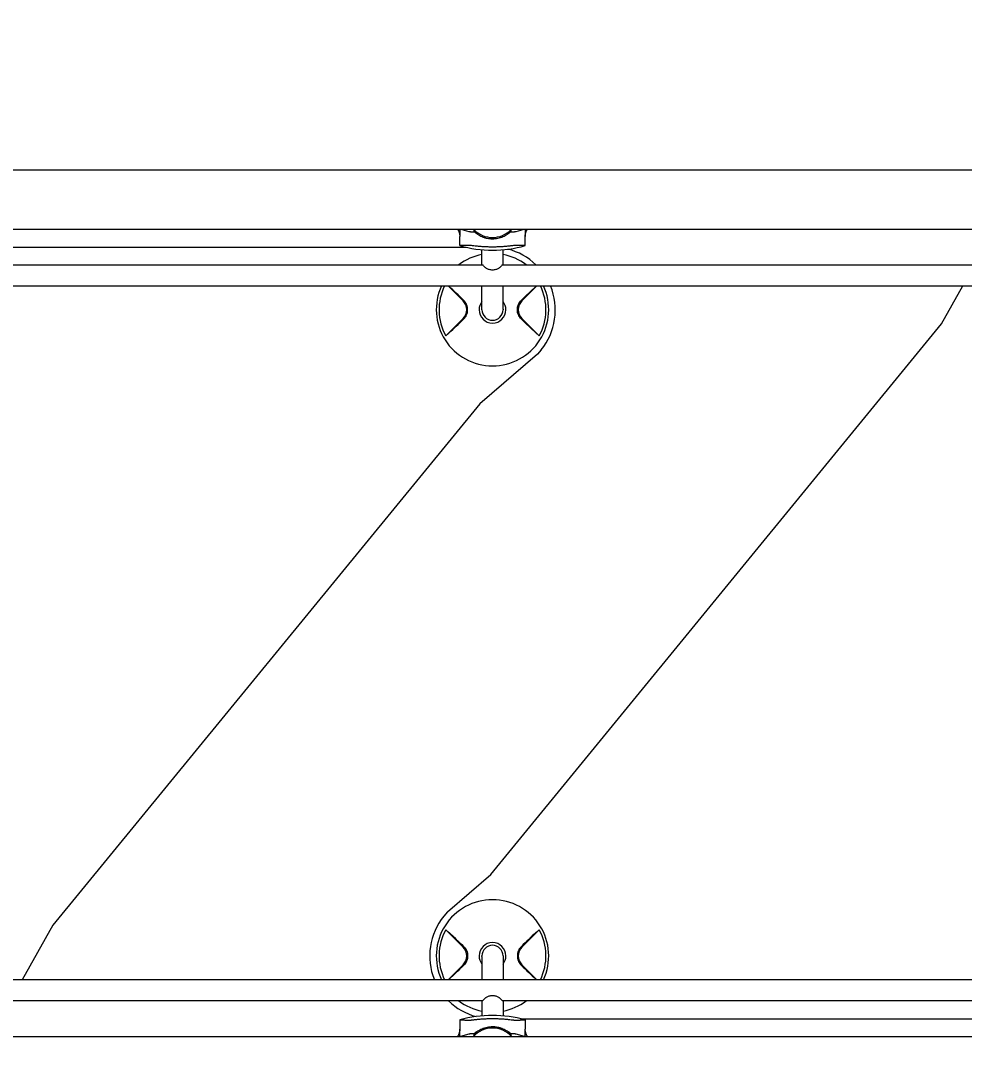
# Model space of a CAD drawing. Extents: x -13189 to 8473, y -8565 to 17872.
# Drawn here: x 1243 to 1957, y 1672 to 2463 of the extents above; entities that cross this region are included whole.
import ezdxf

# ---------------------------------------------------------------- set-up
doc = ezdxf.new("R2010")
doc.units = 0
doc.header["$LTSCALE"] = 5
doc.header["$PDMODE"] = 33
doc.header["$PDSIZE"] = 20
for name, color, linetype in [('PRODUCT', 3, 'CONTINUOUS'), ('REFERENCE', 9, 'CONTINUOUS'), ('REVIEW_REQUIRED', 30, 'CONTINUOUS')]:
    doc.layers.add(name, color=color, linetype=linetype)
doc.styles.add('LG1', font='arial.ttf', dxfattribs={"height": 185})
doc.dimstyles.new('LG_DIM', dxfattribs={"dimtxt": 185, "dimasz": 120, "dimexe": 50, "dimexo": 1, "dimgap": 50, "dimtad": 1, "dimdec": 0, "dimrnd": 10, "dimtxsty": 'LG1', "dimcen": 2.5, "dimclrt": 4, "dimadec": 4, "dimazin": 3, "dimtfac": 1, "dimtdec": 1, "dimtmove": 0, "dimatfit": 3, "dimarcsym": 0})

# ---------------------------------------------------------------- blocks, each defined once
blk = doc.blocks.new('*D5')
at = {"layer": 'REFERENCE', "color": 0, "transparency": 16777216}
for p in [(3900, 7859.68), (-2500, -5459.68), (7695.79, -5459.68)]:
    blk.add_point(p, dxfattribs=at)
at = {"layer": 'REVIEW_REQUIRED', "color": 0, "lineweight": -2, "transparency": 16777216}
for p, q in [((3901, 7859.68), (7745.79, 7859.68)), ((7695.79, 7739.68), (7695.79, 3779.28)), ((7695.79, -5339.68), (7695.79, 3130.67)), ((-2499, -5459.68), (7745.79, -5459.68))]:
    blk.add_line(p, q, dxfattribs=at)
at = {"layer": 'REVIEW_REQUIRED', "color": 0, "transparency": 16777216}
for points in [[(7675.79, 7739.68), (7715.79, 7739.68), (7695.79, 7859.68)], [(7675.79, -5339.68), (7715.79, -5339.68), (7695.79, -5459.68)]]:
    blk.add_solid(points, dxfattribs=at)
at = {"layer": 'REVIEW_REQUIRED', "color": 4, "transparency": 16777216, "insert": (7695.79, 3454.98), "char_height": 185, "attachment_point": 5, "style": 'LG1'}
blk.add_mtext('\\A1;13320 mm\\P [43\'-8 13/16"]', dxfattribs=at)
blk = doc.blocks.new('*D6')
at = {"layer": 'REFERENCE', "color": 0, "transparency": 16777216}
for p in [(3300, 5864.75), (-6041.13, -3464.75), (-3100, -3464.75)]:
    blk.add_point(p, dxfattribs=at)
at = {"layer": 'REVIEW_REQUIRED', "color": 0, "lineweight": -2, "transparency": 16777216}
for p, q in [((3299, 5864.75), (-6091.13, 5864.75)), ((-6041.13, 5744.75), (-6041.13, 2569.99)), ((-6041.13, -3344.75), (-6041.13, 1921.38)), ((-3101, -3464.75), (-6091.13, -3464.75))]:
    blk.add_line(p, q, dxfattribs=at)
at = {"layer": 'REVIEW_REQUIRED', "color": 0, "transparency": 16777216}
for points in [[(-6061.13, 5744.75), (-6021.13, 5744.75), (-6041.13, 5864.75)], [(-6061.13, -3344.75), (-6021.13, -3344.75), (-6041.13, -3464.75)]]:
    blk.add_solid(points, dxfattribs=at)
at = {"layer": 'REVIEW_REQUIRED', "color": 4, "transparency": 16777216, "insert": (-6041.13, 2245.68), "char_height": 185, "attachment_point": 5, "style": 'LG1'}
blk.add_mtext('\\A1;9330 mm\\P [30\'-7 9/16"]', dxfattribs=at)
blk = doc.blocks.new('*D7')
at = {"layer": 'REFERENCE', "color": 0, "transparency": 16777216}
for p in [(5382.03, 8873.35), (-4227.53, -147.5), (5382.03, -564.99)]:
    blk.add_point(p, dxfattribs=at)
at = {"layer": 'REVIEW_REQUIRED', "color": 0, "lineweight": -2, "transparency": 16777216}
for p, q in [((-4227.53, -146.5), (-4227.53, 8923.35)), ((5382.03, -563.99), (5382.03, 8923.35)), ((-4107.53, 8873.35), (118.72, 8873.35)), ((5262.03, 8873.35), (1506.78, 8873.35))]:
    blk.add_line(p, q, dxfattribs=at)
at = {"layer": 'REVIEW_REQUIRED', "color": 0, "transparency": 16777216}
for points in [[(-4107.53, 8893.35), (-4107.53, 8853.35), (-4227.53, 8873.35)], [(5262.03, 8893.35), (5262.03, 8853.35), (5382.03, 8873.35)]]:
    blk.add_solid(points, dxfattribs=at)
at = {"layer": 'REVIEW_REQUIRED', "color": 4, "transparency": 16777216, "insert": (812.75, 8873.35), "char_height": 185, "attachment_point": 5, "style": 'LG1'}
blk.add_mtext('\\A1;9610 mm\\P [31\'-6 5/8"]', dxfattribs=at)
blk = doc.blocks.new('Variteemalayerit')
at = {"layer": 'REVIEW_REQUIRED', "invisible_edges": 15}
blk.add_3dface([(-10000, -10000, -5), (10000, -10000, -5), (10000, 10000, -5), (-10000, 10000, -5)], dxfattribs=at)

msp = doc.modelspace()

# ---------------------------------------------------------------- linework, layer by layer
at = {"layer": 'PRODUCT', "linetype": 'Continuous', "lineweight": 0}
for p, q in [((3153.5, 2350), (805, 2350)), ((3153.5, 2305), (805, 2305)), ((1575.26, 2305), (1575.26, 2299.74)), ((1576.89, 2305), (1582.15, 2303.6)), ((1617.85, 2303.6), (1623.11, 2305)), ((1624.74, 2305), (1624.74, 2299.74)), ((1575.26, 2292.87), (1575.26, 2299.74)), ((1592, 2292.1), (1592, 2292.1)), ((1608, 2299.49), (1608, 2299.5)), ((1608, 2292.1), (1608, 2292.1)), ((1624.74, 2292.87), (1624.74, 2299.74)), ((1219.87, 2291.63), (1580.13, 2291.63)), ((1592, 2278.43), (1592, 2289.78)), ((1608, 2278.43), (1608, 2289.78)), ((1207.43, 2278.43), (1592.57, 2278.43)), ((1607.43, 2278.43), (1992.57, 2278.43)), ((1196, 2262.43), (2804, 2262.43)), ((1566.44, 2262.43), (1577.72, 2251.15)), ((1592, 2244.78), (1592, 2262.43)), ((1608, 2244.78), (1608, 2262.43)), ((1633.56, 2262.43), (1622.28, 2251.15)), ((1939.47, 2233.64), (1955.63, 2262.43)), ((1592, 2244.43), (1592, 2244.78)), ((1608, 2244.78), (1608, 2244.43)), ((1577.72, 2237.71), (1564.72, 2224.72)), ((1622.28, 2237.71), (1635.28, 2224.72)), ((1598.63, 1817.3), (1939.47, 2233.64)), ((1636.75, 2214.03), (1634.11, 2210.82)), ((1634.11, 2210.82), (1590.44, 2173.28)), ((1590.44, 2173.28), (1267.58, 1779.15)), ((1565.88, 1789.14), (1598.63, 1817.3)), ((1565.88, 1789.14), (1563.25, 1785.92)), ((1267.58, 1779.15), (1244.37, 1737.83)), ((1577.72, 1762.55), (1564.72, 1775.55)), ((1622.28, 1762.55), (1635.28, 1775.55)), ((1592, 1755.49), (1592, 1755.83)), ((1592, 1755.49), (1592, 1737.83)), ((1608, 1755.83), (1608, 1755.49)), ((1608, 1755.49), (1608, 1737.83)), ((1566.44, 1737.83), (1577.72, 1749.11)), ((1633.56, 1737.83), (1622.28, 1749.11)), ((2804, 1737.83), (1196, 1737.83)), ((1592.57, 1721.83), (1207.43, 1721.83)), ((1592, 1721.83), (1592, 1710.48)), ((1992.57, 1721.83), (1607.43, 1721.83)), ((1608, 1721.83), (1608, 1710.48)), ((1575.26, 1707.4), (1575.26, 1700.52)), ((1592, 1708.16), (1592, 1708.16)), ((1608, 1708.16), (1608, 1708.16)), ((1621.16, 1708.33), (1978.84, 1708.33)), ((1624.74, 1707.4), (1624.74, 1700.52)), ((1575.26, 1695), (1575.26, 1700.52)), ((1592, 1700.77), (1592, 1700.77)), ((1624.74, 1695), (1624.74, 1700.52)), ((805, 1695), (3153.5, 1695)), ((1582.15, 1696.66), (1575.9, 1695)), ((1624.1, 1695), (1617.85, 1696.66))]:
    msp.add_line(p, q, dxfattribs=at)
for centre, radius, start, end in [((1600, 2318.43), 19.4, 223.80811, 270), ((1600, 2318.43), 19.4, 270, 316.19189), ((1600, 2380.26), 90.83, 254.19618, 270), ((1600, 2380.26), 90.83, 270, 285.80382), ((1600, 2244.43), 42.51, 100.84607, 126.89598), ((1600, 2244.43), 42.51, 53.10402, 79.15393), ((1600, 2244.13), 47.5, 46.22857, 75.8059), ((1600, 2244.43), 42.51, 154.95153, 270), ((1600, 2244.43), 40.42, 153.55288, 209.19749), ((1600, 2244.43), 42.51, 270, 25.04847), ((1600, 2244.43), 40.42, 330.80251, 26.44712), ((1600, 2244.13), 47.5, 320.67674, 22.66008), ((1571, 2244.43), 9.5, 0, 45), ((1600, 2244.43), 10.1, 142.38024, 180), ((1600, 2244.43), 10.1, 0, 37.61976), ((1629, 2244.43), 9.5, 135, 180), ((1571, 2244.43), 9.5, 315, 0), ((1600, 2244.43), 10.1, 180, 270), ((1600, 2244.43), 8, 180, 0), ((1600, 2244.43), 10.1, 270, 0), ((1629, 2244.43), 9.5, 180, 225), ((1600, 1755.83), 42.51, 90, 205.04847), ((1600, 1755.83), 42.51, 334.95153, 90), ((1600, 1755.83), 47.5, 140.69399, 202.2685), ((1600, 1755.83), 40.42, 150.80251, 206.44712), ((1600, 1755.83), 40.42, 333.55288, 29.19749), ((1571, 1755.83), 9.5, 0, 45), ((1600, 1755.83), 10.1, 90, 180), ((1600, 1755.83), 8, 0, 180), ((1600, 1755.83), 10.1, 0, 90), ((1629, 1755.83), 9.5, 135, 180), ((1571, 1755.83), 9.5, 315, 0), ((1600, 1755.83), 10.1, 180, 217.61976), ((1600, 1755.83), 10.1, 322.38024, 0), ((1629, 1755.83), 9.5, 180, 225), ((1600, 1755.83), 47.5, 225.70794, 254.85966), ((1600, 1755.83), 42.51, 233.10402, 259.15393), ((1600, 1755.83), 42.51, 280.84607, 306.89598), ((1600, 1620), 90.83, 90, 105.80382), ((1600, 1620), 90.83, 74.19618, 90), ((1600, 1681.83), 19.4, 90, 137.25852), ((1600, 1681.83), 19.4, 42.74148, 90)]:
    msp.add_arc(centre, radius, start, end, dxfattribs=at)
for points, weights in [([(1573.77, 2305), (1574.76, 2303.39), (1575.26, 2301.59), (1575.26, 2299.74)], [0.934929534971, 0.931720156485, 0.953410311494, 1]), ([(1582.15, 2303.6), (1582.61, 2303.48), (1584, 2303.37), (1586.22, 2303.28)], [1, 0.973269229067, 0.973269229067, 1]), ([(1585.7, 2305), (1585.85, 2304.42), (1586.02, 2303.84), (1586.22, 2303.28)], [0.999310282288, 0.998605002975, 0.998834908879, 1]), ([(1613.78, 2303.28), (1613.98, 2303.84), (1614.15, 2304.42), (1614.3, 2305)], [1, 0.998834908879, 0.998605002975, 0.999310282288]), ([(1613.78, 2303.28), (1616, 2303.37), (1617.39, 2303.48), (1617.85, 2303.6)], [1, 0.973269229067, 0.973269229067, 1]), ([(1624.74, 2299.74), (1624.74, 2301.59), (1625.24, 2303.39), (1626.23, 2305)], [1, 0.953410373576, 0.931720237436, 0.93492959158]), ([(1582.15, 2293.07), (1579.86, 2292.92), (1577.56, 2292.85), (1575.26, 2292.87)], [1, 0.99951768639, 0.99951768639, 1]), ([(1624.74, 2292.87), (1622.44, 2292.85), (1620.14, 2292.92), (1617.85, 2293.07)], [1, 0.99951768639, 0.99951768639, 1]), ([(1575.26, 1707.4), (1577.56, 1707.41), (1579.86, 1707.35), (1582.15, 1707.2)], [1, 0.99951768639, 0.99951768639, 1]), ([(1617.85, 1707.2), (1620.14, 1707.35), (1622.44, 1707.41), (1624.74, 1707.4)], [1, 0.99951768639, 0.99951768639, 1]), ([(1575.26, 1700.52), (1575.26, 1698.56), (1574.7, 1696.67), (1573.6, 1695)], [1, 0.950835339684, 0.929398650065, 0.935689931144]), ([(1626.4, 1695), (1625.3, 1696.67), (1624.74, 1698.56), (1624.74, 1700.52)], [0.935689878084, 0.929398569167, 0.950835276473, 1]), ([(1586.22, 1696.98), (1584, 1696.89), (1582.61, 1696.78), (1582.15, 1696.66)], [1, 0.973269229067, 0.973269229067, 1]), ([(1586.22, 1696.98), (1585.99, 1696.34), (1585.8, 1695.67), (1585.64, 1695)], [1, 0.99866011889, 0.998557068822, 0.999690849795]), ([(1614.36, 1695), (1614.2, 1695.67), (1614.01, 1696.34), (1613.78, 1696.98)], [0.999690849795, 0.998557068822, 0.99866011889, 1]), ([(1617.85, 1696.66), (1617.39, 1696.78), (1616, 1696.89), (1613.78, 1696.98)], [1, 0.973269229067, 0.973269229067, 1])]:
    msp.add_rational_spline(points, weights, degree=3, dxfattribs=at)
for points, knots in [([(1600, 2297.84), (1599.65, 2297.84), (1599.29, 2297.85), (1598.59, 2297.89), (1598.24, 2297.92), (1597.21, 2298.02), (1596.53, 2298.13), (1595.52, 2298.34), (1595.19, 2298.42), (1594.54, 2298.59), (1594.21, 2298.69), (1593.27, 2298.99), (1592.66, 2299.21), (1591.48, 2299.72), (1590.91, 2299.99), (1589.83, 2300.58), (1589.32, 2300.89), (1588.35, 2301.53), (1587.89, 2301.87), (1587.02, 2302.56), (1586.61, 2302.92), (1586.22, 2303.28)], [0.0173685, 0.0173685, 0.0173685, 0.0173685, 0.01841269, 0.01841269, 0.01945689, 0.01945689, 0.02154529, 0.02154529, 0.02258948, 0.02258948, 0.02363368, 0.02363368, 0.02572208, 0.02572208, 0.02781047, 0.02781047, 0.02989887, 0.02989887, 0.03198726, 0.03198726, 0.03407566, 0.03407566, 0.03407566, 0.03407566]), ([(1613.78, 2303.28), (1613, 2302.55), (1612.13, 2301.86), (1610.68, 2300.89), (1610.16, 2300.58), (1609.07, 2299.99), (1608.51, 2299.71), (1607.34, 2299.21), (1606.73, 2298.98), (1605.46, 2298.58), (1604.8, 2298.41), (1602.79, 2297.99), (1601.41, 2297.84), (1600, 2297.84)], [0.0006161, 0.0006161, 0.0006161, 0.0006161, 0.0048042, 0.0048042, 0.00689825, 0.00689825, 0.0089923, 0.0089923, 0.01108635, 0.01108635, 0.0131804, 0.0131804, 0.0173685, 0.0173685, 0.0173685, 0.0173685]), ([(1600, 2291.81), (1598.92, 2291.81), (1597.85, 2291.82), (1596.25, 2291.87), (1595.72, 2291.89), (1594.68, 2291.94), (1594.16, 2291.96), (1592.65, 2292.05), (1591.68, 2292.12), (1590.29, 2292.24), (1589.84, 2292.28), (1588.96, 2292.36), (1588.54, 2292.41), (1587.33, 2292.53), (1586.59, 2292.62), (1585.24, 2292.77), (1584.64, 2292.84), (1583.88, 2292.93), (1583.65, 2292.96), (1583.23, 2293), (1583.04, 2293.02), (1582.54, 2293.07), (1582.3, 2293.08), (1582.15, 2293.07)], [0.02582839, 0.02582839, 0.02582839, 0.02582839, 0.0290553, 0.0290553, 0.03066876, 0.03066876, 0.03228222, 0.03228222, 0.03550913, 0.03550913, 0.03712259, 0.03712259, 0.03873604, 0.03873604, 0.04196296, 0.04196296, 0.04518987, 0.04518987, 0.04680333, 0.04680333, 0.04841679, 0.04841679, 0.0516437, 0.0516437, 0.0516437, 0.0516437]), ([(1617.85, 2293.07), (1617.7, 2293.08), (1617.47, 2293.07), (1616.97, 2293.02), (1616.78, 2293), (1616.36, 2292.96), (1616.13, 2292.93), (1615.36, 2292.84), (1614.77, 2292.77), (1613.76, 2292.66), (1613.41, 2292.62), (1612.67, 2292.53), (1612.27, 2292.49), (1611.05, 2292.36), (1610.19, 2292.28), (1608.8, 2292.16), (1608.33, 2292.13), (1607.35, 2292.06), (1606.85, 2292.02), (1605.33, 2291.93), (1604.3, 2291.89), (1602.71, 2291.84), (1602.17, 2291.83), (1601.08, 2291.81), (1600.54, 2291.81), (1600, 2291.81)], [0.0000002, 0.0000002, 0.0000002, 0.0000002, 0.00322872, 0.00322872, 0.00484298, 0.00484298, 0.00645725, 0.00645725, 0.00968577, 0.00968577, 0.01130003, 0.01130003, 0.01291429, 0.01291429, 0.01614282, 0.01614282, 0.01775708, 0.01775708, 0.01937134, 0.01937134, 0.02259987, 0.02259987, 0.02421413, 0.02421413, 0.02582839, 0.02582839, 0.02582839, 0.02582839]), ([(1600, 2274.37), (1599.61, 2274.37), (1599.21, 2274.4), (1598.4, 2274.52), (1597.99, 2274.6), (1597.21, 2274.83), (1596.83, 2274.97), (1596.11, 2275.29), (1595.78, 2275.47), (1595.31, 2275.76), (1595.14, 2275.87), (1594.81, 2276.11), (1594.66, 2276.23), (1594.36, 2276.47), (1594.22, 2276.59), (1593.97, 2276.83), (1593.85, 2276.94), (1593.51, 2277.29), (1593.32, 2277.53), (1593, 2277.93), (1592.88, 2278.09), (1592.7, 2278.33), (1592.63, 2278.4), (1592.59, 2278.43), (1592.58, 2278.43), (1592.57, 2278.43)], [-13.169311, -13.169311, -13.169311, -13.169311, -12.003802, -12.003802, -10.838293, -10.838293, -9.672784, -9.672784, -8.507274, -8.507274, -7.861651, -7.861651, -7.216027, -7.216027, -6.570404, -6.570404, -5.92478, -5.92478, -4.443585, -4.443585, -2.96239, -2.96239, -1.481195, -1.481195, -1.152481, -1.152481, -1.152481, -1.152481]), ([(1607.43, 2278.43), (1607.42, 2278.43), (1607.41, 2278.43), (1607.37, 2278.4), (1607.3, 2278.33), (1607.12, 2278.09), (1607, 2277.93), (1606.68, 2277.53), (1606.49, 2277.29), (1606.15, 2276.94), (1606.03, 2276.83), (1605.78, 2276.59), (1605.64, 2276.47), (1605.34, 2276.23), (1605.19, 2276.11), (1604.86, 2275.87), (1604.69, 2275.76), (1604.22, 2275.47), (1603.89, 2275.29), (1603.17, 2274.97), (1602.79, 2274.83), (1602.01, 2274.6), (1601.6, 2274.52), (1600.79, 2274.4), (1600.39, 2274.37), (1600, 2274.37)], [27.491103, 27.491103, 27.491103, 27.491103, 27.819818, 27.819818, 29.301013, 29.301013, 30.782208, 30.782208, 32.263403, 32.263403, 32.909027, 32.909027, 33.55465, 33.55465, 34.200274, 34.200274, 34.845897, 34.845897, 36.011406, 36.011406, 37.176916, 37.176916, 38.342425, 38.342425, 39.507934, 39.507934, 39.507934, 39.507934]), ([(1581.22, 2244.43), (1581.22, 2244.77), (1581.2, 2245.1), (1581.13, 2245.77), (1581.08, 2246.1), (1580.88, 2247.09), (1580.68, 2247.73), (1580.16, 2248.96), (1579.83, 2249.55), (1579.08, 2250.64), (1578.65, 2251.15), (1578.18, 2251.61)], [0.008164918, 0.008164918, 0.008164918, 0.008164918, 0.009167239, 0.009167239, 0.01016956, 0.01016956, 0.012174201, 0.012174201, 0.014178842, 0.014178842, 0.016183483, 0.016183483, 0.016183483, 0.016183483]), ([(1618.78, 2244.43), (1618.78, 2244.77), (1618.8, 2245.1), (1618.87, 2245.77), (1618.92, 2246.1), (1619.12, 2247.09), (1619.32, 2247.73), (1619.84, 2248.96), (1620.17, 2249.55), (1620.92, 2250.64), (1621.35, 2251.15), (1621.82, 2251.61)], [0.008164918, 0.008164918, 0.008164918, 0.008164918, 0.009167239, 0.009167239, 0.01016956, 0.01016956, 0.012174201, 0.012174201, 0.014178842, 0.014178842, 0.016183483, 0.016183483, 0.016183483, 0.016183483]), ([(1578.18, 2237.26), (1578.65, 2237.72), (1579.08, 2238.22), (1579.64, 2239.04), (1579.82, 2239.32), (1580.14, 2239.91), (1580.29, 2240.21), (1580.68, 2241.13), (1580.88, 2241.77), (1581.08, 2242.76), (1581.13, 2243.09), (1581.2, 2243.76), (1581.22, 2244.1), (1581.22, 2244.43)], [0.000143327, 0.000143327, 0.000143327, 0.000143327, 0.002148725, 0.002148725, 0.003151424, 0.003151424, 0.004154123, 0.004154123, 0.006159521, 0.006159521, 0.00716222, 0.00716222, 0.008164918, 0.008164918, 0.008164918, 0.008164918]), ([(1621.82, 2237.26), (1621.35, 2237.72), (1620.92, 2238.22), (1620.36, 2239.04), (1620.18, 2239.32), (1619.86, 2239.91), (1619.71, 2240.21), (1619.32, 2241.13), (1619.12, 2241.77), (1618.92, 2242.76), (1618.87, 2243.09), (1618.8, 2243.76), (1618.78, 2244.1), (1618.78, 2244.43)], [0.000143327, 0.000143327, 0.000143327, 0.000143327, 0.002148725, 0.002148725, 0.003151424, 0.003151424, 0.004154123, 0.004154123, 0.006159521, 0.006159521, 0.00716222, 0.00716222, 0.008164918, 0.008164918, 0.008164918, 0.008164918]), ([(1564.72, 2224.72), (1565.05, 2224.97), (1565.42, 2225.28), (1566.04, 2225.82), (1566.26, 2226.02), (1566.72, 2226.42), (1566.95, 2226.64), (1567.19, 2226.86)], [0.000000242, 0.000000242, 0.000000242, 0.000000242, 0.002114103, 0.002114103, 0.003171033, 0.003171033, 0.004227963, 0.004227963, 0.004227963, 0.004227963]), ([(1635.28, 2224.72), (1634.95, 2224.97), (1634.58, 2225.28), (1633.96, 2225.82), (1633.74, 2226.02), (1633.28, 2226.42), (1633.05, 2226.64), (1632.81, 2226.86)], [0.000000242, 0.000000242, 0.000000242, 0.000000242, 0.002114103, 0.002114103, 0.003171033, 0.003171033, 0.004227963, 0.004227963, 0.004227963, 0.004227963]), ([(1564.72, 1775.55), (1565.05, 1775.29), (1565.42, 1774.98), (1566.04, 1774.44), (1566.26, 1774.25), (1566.72, 1773.84), (1566.95, 1773.63), (1567.19, 1773.41)], [0.000000242, 0.000000242, 0.000000242, 0.000000242, 0.002114103, 0.002114103, 0.003171033, 0.003171033, 0.004227963, 0.004227963, 0.004227963, 0.004227963]), ([(1635.28, 1775.55), (1634.95, 1775.29), (1634.58, 1774.98), (1633.96, 1774.44), (1633.74, 1774.25), (1633.28, 1773.84), (1633.05, 1773.63), (1632.81, 1773.41)], [0.000000242, 0.000000242, 0.000000242, 0.000000242, 0.002114103, 0.002114103, 0.003171033, 0.003171033, 0.004227963, 0.004227963, 0.004227963, 0.004227963]), ([(1578.18, 1763.01), (1578.65, 1762.55), (1579.08, 1762.04), (1579.64, 1761.23), (1579.82, 1760.94), (1580.14, 1760.35), (1580.29, 1760.05), (1580.68, 1759.13), (1580.88, 1758.49), (1581.08, 1757.51), (1581.13, 1757.17), (1581.2, 1756.5), (1581.22, 1756.17), (1581.22, 1755.83)], [0.000143327, 0.000143327, 0.000143327, 0.000143327, 0.002148725, 0.002148725, 0.003151424, 0.003151424, 0.004154123, 0.004154123, 0.006159521, 0.006159521, 0.00716222, 0.00716222, 0.008164918, 0.008164918, 0.008164918, 0.008164918]), ([(1621.82, 1763.01), (1621.35, 1762.55), (1620.92, 1762.04), (1620.36, 1761.23), (1620.18, 1760.94), (1619.86, 1760.35), (1619.71, 1760.05), (1619.32, 1759.13), (1619.12, 1758.49), (1618.92, 1757.51), (1618.87, 1757.17), (1618.8, 1756.5), (1618.78, 1756.17), (1618.78, 1755.83)], [0.000143327, 0.000143327, 0.000143327, 0.000143327, 0.002148725, 0.002148725, 0.003151424, 0.003151424, 0.004154123, 0.004154123, 0.006159521, 0.006159521, 0.00716222, 0.00716222, 0.008164918, 0.008164918, 0.008164918, 0.008164918]), ([(1581.22, 1755.83), (1581.22, 1755.5), (1581.2, 1755.16), (1581.13, 1754.5), (1581.08, 1754.16), (1580.88, 1753.17), (1580.68, 1752.53), (1580.16, 1751.31), (1579.83, 1750.71), (1579.08, 1749.62), (1578.65, 1749.12), (1578.18, 1748.66)], [0.008164918, 0.008164918, 0.008164918, 0.008164918, 0.009167239, 0.009167239, 0.01016956, 0.01016956, 0.012174201, 0.012174201, 0.014178842, 0.014178842, 0.016183483, 0.016183483, 0.016183483, 0.016183483]), ([(1618.78, 1755.83), (1618.78, 1755.5), (1618.8, 1755.16), (1618.87, 1754.5), (1618.92, 1754.16), (1619.12, 1753.17), (1619.32, 1752.53), (1619.84, 1751.31), (1620.17, 1750.71), (1620.92, 1749.62), (1621.35, 1749.12), (1621.82, 1748.66)], [0.008164918, 0.008164918, 0.008164918, 0.008164918, 0.009167239, 0.009167239, 0.01016956, 0.01016956, 0.012174201, 0.012174201, 0.014178842, 0.014178842, 0.016183483, 0.016183483, 0.016183483, 0.016183483]), ([(1592.57, 1721.83), (1592.58, 1721.83), (1592.59, 1721.83), (1592.63, 1721.86), (1592.7, 1721.93), (1592.88, 1722.17), (1593, 1722.34), (1593.32, 1722.74), (1593.51, 1722.97), (1593.85, 1723.32), (1593.97, 1723.43), (1594.22, 1723.67), (1594.36, 1723.79), (1594.66, 1724.04), (1594.81, 1724.16), (1595.14, 1724.39), (1595.31, 1724.5), (1595.78, 1724.79), (1596.11, 1724.97), (1596.83, 1725.29), (1597.21, 1725.43), (1597.99, 1725.66), (1598.4, 1725.75), (1599.21, 1725.86), (1599.61, 1725.89), (1600, 1725.89)], [27.491103, 27.491103, 27.491103, 27.491103, 27.819818, 27.819818, 29.301013, 29.301013, 30.782208, 30.782208, 32.263403, 32.263403, 32.909027, 32.909027, 33.55465, 33.55465, 34.200274, 34.200274, 34.845897, 34.845897, 36.011406, 36.011406, 37.176916, 37.176916, 38.342425, 38.342425, 39.507934, 39.507934, 39.507934, 39.507934]), ([(1600, 1725.89), (1600.39, 1725.89), (1600.79, 1725.86), (1601.6, 1725.75), (1602.01, 1725.66), (1602.79, 1725.43), (1603.17, 1725.29), (1603.89, 1724.97), (1604.22, 1724.79), (1604.69, 1724.5), (1604.86, 1724.39), (1605.19, 1724.16), (1605.34, 1724.04), (1605.64, 1723.79), (1605.78, 1723.67), (1606.03, 1723.43), (1606.15, 1723.32), (1606.49, 1722.97), (1606.68, 1722.74), (1607, 1722.34), (1607.12, 1722.17), (1607.3, 1721.93), (1607.37, 1721.86), (1607.41, 1721.83), (1607.42, 1721.83), (1607.43, 1721.83)], [-13.169311, -13.169311, -13.169311, -13.169311, -12.003802, -12.003802, -10.838293, -10.838293, -9.672784, -9.672784, -8.507274, -8.507274, -7.861651, -7.861651, -7.216027, -7.216027, -6.570404, -6.570404, -5.92478, -5.92478, -4.443585, -4.443585, -2.96239, -2.96239, -1.481195, -1.481195, -1.152481, -1.152481, -1.152481, -1.152481]), ([(1582.15, 1707.2), (1582.3, 1707.19), (1582.53, 1707.2), (1583.03, 1707.24), (1583.22, 1707.26), (1583.64, 1707.3), (1583.87, 1707.33), (1584.64, 1707.42), (1585.23, 1707.49), (1586.24, 1707.61), (1586.59, 1707.65), (1587.33, 1707.73), (1587.73, 1707.77), (1588.95, 1707.9), (1589.81, 1707.98), (1591.2, 1708.1), (1591.67, 1708.14), (1592.65, 1708.21), (1593.15, 1708.24), (1594.67, 1708.33), (1595.7, 1708.38), (1597.29, 1708.42), (1597.83, 1708.44), (1598.92, 1708.45), (1599.46, 1708.46), (1600, 1708.46)], [0.0000002, 0.0000002, 0.0000002, 0.0000002, 0.00322872, 0.00322872, 0.00484298, 0.00484298, 0.00645725, 0.00645725, 0.00968577, 0.00968577, 0.01130003, 0.01130003, 0.01291429, 0.01291429, 0.01614282, 0.01614282, 0.01775708, 0.01775708, 0.01937134, 0.01937134, 0.02259987, 0.02259987, 0.02421413, 0.02421413, 0.02582839, 0.02582839, 0.02582839, 0.02582839]), ([(1600, 1708.46), (1601.08, 1708.46), (1602.15, 1708.44), (1603.75, 1708.39), (1604.28, 1708.37), (1605.32, 1708.33), (1605.84, 1708.3), (1607.35, 1708.21), (1608.32, 1708.14), (1609.71, 1708.02), (1610.16, 1707.98), (1611.04, 1707.9), (1611.46, 1707.86), (1612.67, 1707.73), (1613.41, 1707.65), (1614.76, 1707.49), (1615.36, 1707.42), (1616.12, 1707.33), (1616.35, 1707.3), (1616.77, 1707.26), (1616.96, 1707.24), (1617.46, 1707.2), (1617.7, 1707.19), (1617.85, 1707.2)], [0.02582839, 0.02582839, 0.02582839, 0.02582839, 0.0290553, 0.0290553, 0.03066876, 0.03066876, 0.03228222, 0.03228222, 0.03550913, 0.03550913, 0.03712259, 0.03712259, 0.03873604, 0.03873604, 0.04196296, 0.04196296, 0.04518987, 0.04518987, 0.04680333, 0.04680333, 0.04841679, 0.04841679, 0.0516437, 0.0516437, 0.0516437, 0.0516437]), ([(1586.22, 1696.98), (1587, 1697.71), (1587.87, 1698.41), (1589.32, 1699.38), (1589.84, 1699.69), (1590.93, 1700.28), (1591.49, 1700.55), (1592.66, 1701.05), (1593.27, 1701.28), (1594.54, 1701.68), (1595.2, 1701.85), (1597.21, 1702.27), (1598.59, 1702.42), (1600, 1702.42)], [0.0006161, 0.0006161, 0.0006161, 0.0006161, 0.0048042, 0.0048042, 0.00689825, 0.00689825, 0.0089923, 0.0089923, 0.01108635, 0.01108635, 0.0131804, 0.0131804, 0.0173685, 0.0173685, 0.0173685, 0.0173685]), ([(1600, 1702.42), (1600.35, 1702.42), (1600.71, 1702.41), (1601.41, 1702.38), (1601.76, 1702.35), (1602.79, 1702.24), (1603.47, 1702.13), (1604.48, 1701.92), (1604.81, 1701.84), (1605.46, 1701.67), (1605.79, 1701.58), (1606.73, 1701.28), (1607.34, 1701.05), (1608.52, 1700.55), (1609.09, 1700.27), (1610.17, 1699.68), (1610.68, 1699.37), (1611.65, 1698.73), (1612.11, 1698.4), (1612.98, 1697.7), (1613.39, 1697.35), (1613.78, 1696.98)], [0.0173685, 0.0173685, 0.0173685, 0.0173685, 0.01841269, 0.01841269, 0.01945689, 0.01945689, 0.02154529, 0.02154529, 0.02258948, 0.02258948, 0.02363368, 0.02363368, 0.02572208, 0.02572208, 0.02781047, 0.02781047, 0.02989887, 0.02989887, 0.03198726, 0.03198726, 0.03407566, 0.03407566, 0.03407566, 0.03407566])]:
    msp.add_open_spline(points, degree=3, knots=knots, dxfattribs=at)
for points in [[(1567.19, 2262.01), (1567.03, 2262.15), (1566.88, 2262.29), (1566.72, 2262.43)], [(1578.18, 2251.61), (1574.42, 2255.23), (1570.76, 2258.7), (1567.19, 2262.01)], [(1621.82, 2251.61), (1625.58, 2255.23), (1629.24, 2258.7), (1632.81, 2262.01)], [(1632.81, 2262.01), (1632.97, 2262.15), (1633.12, 2262.29), (1633.28, 2262.43)], [(1567.19, 2226.86), (1570.76, 2230.16), (1574.42, 2233.63), (1578.18, 2237.26)], [(1632.81, 2226.86), (1629.24, 2230.16), (1625.58, 2233.63), (1621.82, 2237.26)], [(1567.19, 1773.41), (1570.76, 1770.1), (1574.42, 1766.63), (1578.18, 1763.01)], [(1632.81, 1773.41), (1629.24, 1770.1), (1625.58, 1766.63), (1621.82, 1763.01)], [(1578.18, 1748.66), (1574.42, 1745.03), (1570.76, 1741.56), (1567.19, 1738.26)], [(1621.82, 1748.66), (1625.58, 1745.03), (1629.24, 1741.56), (1632.81, 1738.26)], [(1567.19, 1738.26), (1567.03, 1738.11), (1566.88, 1737.97), (1566.72, 1737.83)], [(1632.81, 1738.26), (1632.97, 1738.11), (1633.12, 1737.97), (1633.28, 1737.83)]]:
    msp.add_open_spline(points, degree=3, dxfattribs=at)

# ---------------------------------------------------------------- block references
at = {"layer": 'REVIEW_REQUIRED'}
msp.add_blockref('Variteemalayerit', (-3189.1, 7872.37), dxfattribs=at)

# ---------------------------------------------------------------- dimensions: what is measured, and where the dimension line sits
dim = msp.add_linear_dim(base=(5382.03, 8873.35), p1=(-4227.53, -147.5), p2=(5382.03, -564.99), dimstyle='LG_DIM', dxfattribs=at)
dim.commit()
dim.dimension.update_dxf_attribs({"geometry": '*D7', "text_midpoint": (812.75, 8873.35), "dimtype": 160})
for base, p1, p2, picture, middle in [((7695.79, -5459.68), (3900, 7859.68), (-2500, -5459.68), '*D5', (7695.79, 3454.98)), ((-6041.1293, -3464.7467), (3300, 5864.7467), (-3100, -3464.7467), '*D6', (-6041.1293, 2245.6832))]:
    dim = msp.add_linear_dim(base=base, p1=p1, p2=p2, angle=90, dimstyle='LG_DIM', dxfattribs=at)
    dim.commit()
    dim.dimension.update_dxf_attribs({"geometry": picture, "text_midpoint": middle, "dimtype": 160})

doc.saveas('drawing.dxf')
